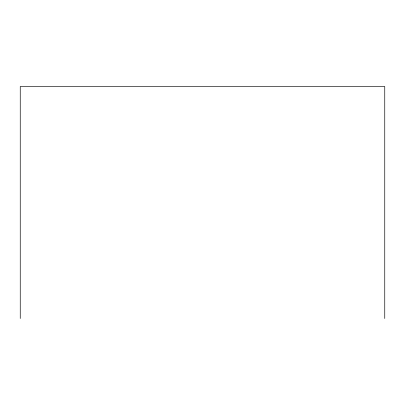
<?xml version="1.0" encoding="UTF-8"?>
<svg xmlns="http://www.w3.org/2000/svg" width="405" height="405" viewBox="0 0 405 405"><rect width="100%" height="100%" fill="white"/><g stroke="black" fill="none" stroke-linecap="round" stroke-linejoin="round"><path stroke-width="0.61" d="M384.75 318.497L384.75 86.503L20.25 86.503L20.25 318.497"/></g></svg>
